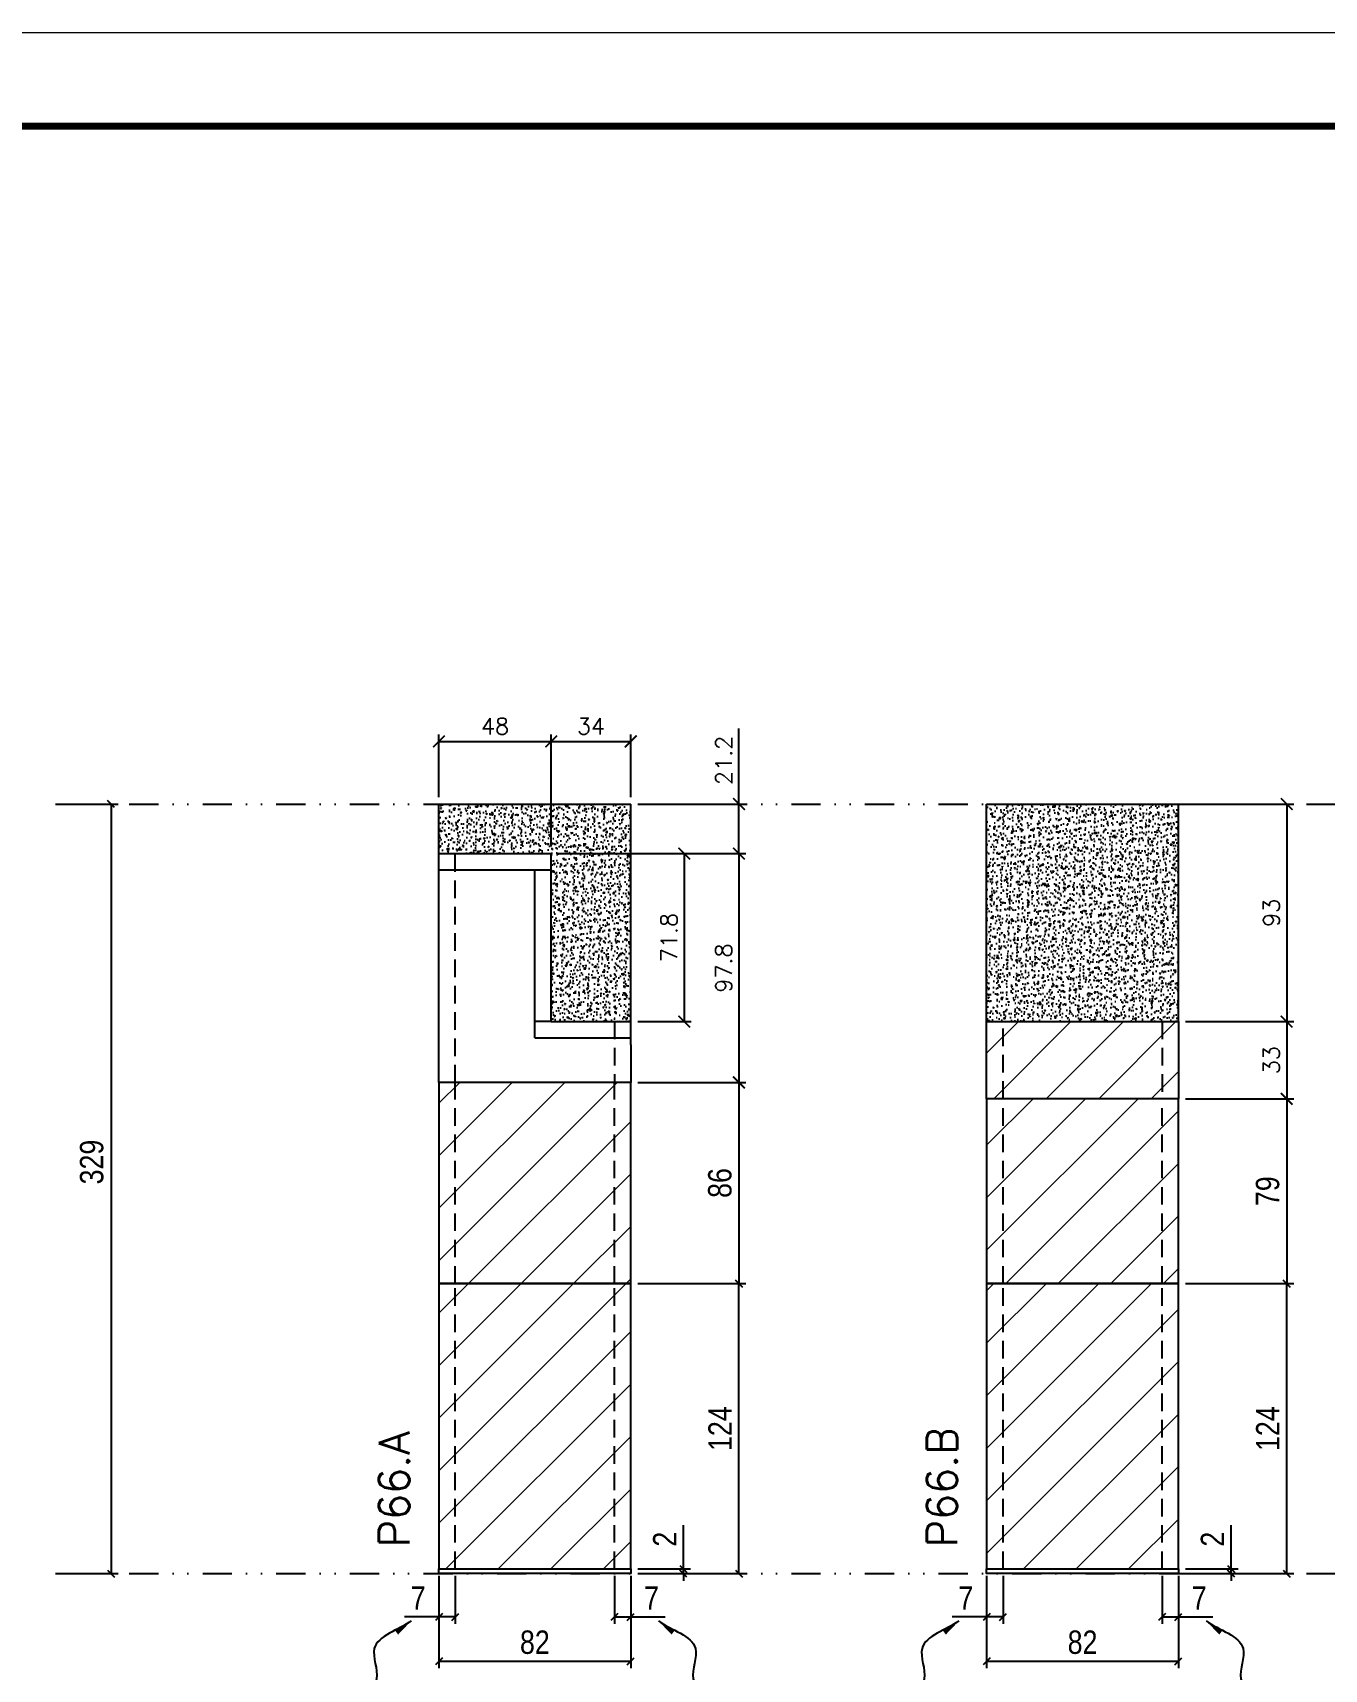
# Model space of a CAD drawing. Extents: x 2949 to 9203, y -16089 to 12527.
# Drawn here: x 6557 to 7109, y 4936 to 5635 of the extents above; entities that cross this region are included whole.
import ezdxf

# ---------------------------------------------------------------- set-up
doc = ezdxf.new("R2010")
doc.units = 0
for name, pattern in [('DASHED', [0.75, 0.5, -0.25]), ('DIVIDE2', [0.625, 0.25, -0.125, 0, -0.125, 0, -0.125]), ('HIDDEN', [0.375, 0.25, -0.125])]:
    doc.linetypes.add(name, pattern=pattern)
for name, color, linetype in [('COTA', 241, 'Continuous'), ('cotas', 4, 'Continuous'), ('Nível', 160, 'Continuous'), ('Painéis', 200, 'Continuous'), ('SARR_2.2x7', 40, 'Continuous'), ('Sarrafo de Pressão', 42, 'HIDDEN')]:
    doc.layers.add(name, color=color, linetype=linetype)
for name, color, linetype, lineweight in [('Folhas', 255, 'Continuous', 9), ('Hachura', 251, 'Continuous', 9), ('SARRAFO DE PRESSAO', 251, 'DASHED', 9), ('Texto Seção', 7, 'Continuous', 15)]:
    doc.layers.add(name, color=color, linetype=linetype, lineweight=lineweight)
doc.styles.add('COTA TECNICA', font='techl___.ttf', dxfattribs={"height": 10})
doc.styles.add('COTA TECNICA-50', font='techl___.ttf', dxfattribs={"height": 10})
doc.styles.add('REGUA-120', font='ROMANS.shx', dxfattribs={"height": 15})
doc.styles.add('ROMANS', font='romans.shx')
doc.styles.get("Standard").update_dxf_attribs({"font": 'arial.ttf'})
doc.dimstyles.new('COTA PAINEL-50', dxfattribs={"dimtxt": 10, "dimasz": 3, "dimexe": 3, "dimexo": 3, "dimgap": 3, "dimtad": 1, "dimdec": 1, "dimzin": 12, "dimdsep": 46, "dimtxsty": 'COTA TECNICA-50', "dimblk1": 'OBLIQUE', "dimblk2": 'OBLIQUE', "dimsah": 1, "dimcen": 0.9, "dimclrd": 4, "dimclre": 4, "dimclrt": 240, "dimadec": 1, "dimazin": 3, "dimtfac": 1, "dimtdec": 1, "dimtmove": 0, "dimatfit": 3, "dimfxl": 1, "dimtolj": 1, "dimtzin": 12, "dimarcsym": 0})
doc.dimstyles.new('Cota Paínel', dxfattribs={"dimtxt": 7, "dimasz": 5, "dimexe": 3, "dimexo": 3, "dimgap": 3, "dimtad": 1, "dimdec": 1, "dimzin": 12, "dimdsep": 46, "dimtxsty": 'ROMANS', "dimblk": 'ARCHTICK', "dimcen": 0, "dimclrd": 4, "dimclre": 4, "dimclrt": 1, "dimadec": 1, "dimazin": 3, "dimtfac": 1, "dimtdec": 1, "dimtmove": 0, "dimatfit": 3, "dimldrblk": 'OBLIQUE', "dimfxl": 1, "dimtolj": 1, "dimtzin": 12, "dimarcsym": 0})
doc.dimstyles.new('PAINEL', dxfattribs={"dimtxt": 10, "dimasz": 3, "dimexe": 3, "dimexo": 3, "dimgap": 3, "dimtad": 1, "dimdec": 1, "dimzin": 12, "dimdsep": 46, "dimtxsty": 'COTA TECNICA', "dimblk1": 'OBLIQUE', "dimblk2": 'OBLIQUE', "dimsah": 1, "dimcen": 0.9, "dimclrd": 4, "dimclre": 4, "dimclrt": 240, "dimadec": 1, "dimazin": 3, "dimtfac": 1, "dimtdec": 1, "dimtmove": 0, "dimatfit": 3, "dimfxl": 1, "dimtolj": 1, "dimtzin": 12, "dimarcsym": 0})
doc.dimstyles.get("Standard").update_dxf_attribs({"dimtxt": 0.18, "dimasz": 0.18, "dimexe": 0.18, "dimexo": 0.0625, "dimgap": 0.09, "dimtad": 0, "dimtih": 1, "dimtoh": 1, "dimdec": 4, "dimzin": 0, "dimdsep": 46, "dimtxsty": 'Standard', "dimcen": 0.09, "dimadec": 0, "dimazin": 0, "dimtfac": 1, "dimtdec": 4, "dimtofl": 0, "dimtmove": 0, "dimatfit": 3, "dimfxl": 1, "dimtolj": 1, "dimtzin": 0, "dimarcsym": 0})
pattern_1 = [(45, (-126071.967, -22713.47), (-11.2253202, 11.2253202), [])]

# ---------------------------------------------------------------- blocks, each defined once
blk = doc.blocks.new('9999999999')
at = {"layer": 'Folhas'}
blk.add_lwpolyline([(98138.98, 34190.21), (99623.98, 34190.21), (99623.98, 35240.21), (98138.98, 35240.21)], close=True, dxfattribs=at)
at = {"layer": 'Folhas', "color": 30, "const_width": 3}
blk.add_lwpolyline([(98213.98, 34230.21), (99583.98, 34230.21), (99583.98, 35200.21), (98213.98, 35200.21)], close=True, dxfattribs=at)
blk = doc.blocks.new('_Oblique')
at = {"color": 0, "linetype": 'ByBlock', "lineweight": -2}
blk.add_line((-0.5, -0.5), (0.5, 0.5), dxfattribs=at)
blk = doc.blocks.new('*D914')
at = {"layer": 'cotas', "color": 4, "linetype": 'ByBlock', "lineweight": -2, "transparency": 16777216}
for p, q in [((6570.19, 5305.57), (6593.91, 5305.57)), ((6590.91, 5305.57), (6590.91, 4976.57)), ((6570.19, 4976.57), (6593.91, 4976.57))]:
    blk.add_line(p, q, dxfattribs=at)
at = {"layer": 'Defpoints', "color": 0, "linetype": 'ByBlock', "transparency": 16777216}
for p in [(6567.19, 5305.57), (6567.19, 4976.57), (6590.91, 4976.57)]:
    blk.add_point(p, dxfattribs=at)
at = {"layer": 'cotas', "color": 4, "linetype": 'ByBlock', "lineweight": -2, "transparency": 16777216, "xscale": 3, "yscale": 3, "zscale": 3}
for p, rotation in [((6590.91, 5305.57), 90), ((6590.91, 4976.57), 270)]:
    blk.add_blockref('_Oblique', p, dxfattribs=dict(at, rotation=rotation))
at = {"layer": 'cotas', "color": 240, "linetype": 'ByBlock', "transparency": 16777216, "insert": (6582.66, 5152.52), "char_height": 10, "attachment_point": 5, "rotation": 90, "style": 'COTA TECNICA'}
blk.add_mtext('\\A1;329', dxfattribs=at)
blk = doc.blocks.new('*D903')
at = {"layer": 'COTA', "color": 4, "lineweight": -2, "transparency": 16777216}
for p, q in [((6731.04, 4975.57), (6731.04, 4936.11)), ((6813.04, 4975.57), (6813.04, 4936.11)), ((6731.04, 4939.11), (6813.04, 4939.11))]:
    blk.add_line(p, q, dxfattribs=at)
at = {"layer": 'Defpoints', "color": 0, "transparency": 16777216}
for p in [(6731.04, 4978.57), (6813.04, 4978.57), (6813.04, 4939.11)]:
    blk.add_point(p, dxfattribs=at)
at = {"layer": 'COTA', "color": 4, "lineweight": -2, "transparency": 16777216, "xscale": 3, "yscale": 3, "zscale": 3, "rotation": 180}
blk.add_blockref('_Oblique', (6731.04, 4939.11), dxfattribs=at)
at = {"layer": 'COTA', "color": 4, "lineweight": -2, "transparency": 16777216, "xscale": 3, "yscale": 3, "zscale": 3}
blk.add_blockref('_Oblique', (6813.04, 4939.11), dxfattribs=at)
at = {"layer": 'COTA', "color": 240, "transparency": 16777216, "insert": (6772.04, 4947.21), "char_height": 10, "attachment_point": 5, "style": 'COTA TECNICA'}
blk.add_mtext('\\A1;82', dxfattribs=at)
blk = doc.blocks.new('*D904')
at = {"layer": 'COTA', "color": 4, "lineweight": -2, "transparency": 16777216}
for p, q in [((6738.04, 4975.57), (6738.04, 4955.06)), ((6731.04, 4973.57), (6731.04, 4955.06)), ((6731.04, 4958.06), (6716.31, 4958.06)), ((6738.04, 4958.06), (6731.04, 4958.06))]:
    blk.add_line(p, q, dxfattribs=at)
at = {"layer": 'Defpoints', "color": 0, "transparency": 16777216}
for p in [(6731.04, 4976.57), (6738.04, 4978.57), (6731.04, 4958.06)]:
    blk.add_point(p, dxfattribs=at)
at = {"layer": 'COTA', "color": 4, "lineweight": -2, "transparency": 16777216, "xscale": 3, "yscale": 3, "zscale": 3, "rotation": 180}
blk.add_blockref('_Oblique', (6731.04, 4958.06), dxfattribs=at)
at = {"layer": 'COTA', "color": 4, "lineweight": -2, "transparency": 16777216, "xscale": 3, "yscale": 3, "zscale": 3}
blk.add_blockref('_Oblique', (6738.04, 4958.06), dxfattribs=at)
at = {"layer": 'COTA', "color": 240, "transparency": 16777216, "insert": (6722.18, 4966.13), "char_height": 10, "attachment_point": 5, "style": 'COTA TECNICA-50'}
blk.add_mtext('\\A1;7', dxfattribs=at)
blk = doc.blocks.new('*D905')
at = {"layer": 'COTA', "color": 4, "lineweight": -2, "transparency": 16777216}
for p, q in [((6806.04, 4975.57), (6806.04, 4955.06)), ((6813.04, 4973.57), (6813.04, 4955.06)), ((6806.04, 4958.06), (6813.04, 4958.06)), ((6813.04, 4958.06), (6827.77, 4958.06))]:
    blk.add_line(p, q, dxfattribs=at)
at = {"layer": 'Defpoints', "color": 0, "transparency": 16777216}
for p in [(6806.04, 4978.57), (6813.04, 4976.57), (6813.04, 4958.06)]:
    blk.add_point(p, dxfattribs=at)
at = {"layer": 'COTA', "color": 4, "lineweight": -2, "transparency": 16777216, "xscale": 3, "yscale": 3, "zscale": 3, "rotation": 180}
blk.add_blockref('_Oblique', (6806.04, 4958.06), dxfattribs=at)
at = {"layer": 'COTA', "color": 4, "lineweight": -2, "transparency": 16777216, "xscale": 3, "yscale": 3, "zscale": 3}
blk.add_blockref('_Oblique', (6813.04, 4958.06), dxfattribs=at)
at = {"layer": 'COTA', "color": 240, "transparency": 16777216, "insert": (6821.91, 4966.13), "char_height": 10, "attachment_point": 5, "style": 'COTA TECNICA-50'}
blk.add_mtext('\\A1;7', dxfattribs=at)
blk = doc.blocks.new('*D906')
at = {"layer": 'COTA', "color": 4, "lineweight": -2, "transparency": 16777216}
for p, q in [((6816.04, 5100.57), (6862.28, 5100.57)), ((6859.28, 4976.57), (6859.28, 5100.57)), ((6816.04, 4976.57), (6862.28, 4976.57))]:
    blk.add_line(p, q, dxfattribs=at)
at = {"layer": 'Defpoints', "color": 0, "transparency": 16777216}
for p in [(6813.04, 5100.57), (6859.28, 5100.57), (6813.04, 4976.57)]:
    blk.add_point(p, dxfattribs=at)
at = {"layer": 'COTA', "color": 4, "lineweight": -2, "transparency": 16777216, "xscale": 3, "yscale": 3, "zscale": 3}
for p, rotation in [((6859.28, 5100.57), 90), ((6859.28, 4976.57), 270)]:
    blk.add_blockref('_Oblique', p, dxfattribs=dict(at, rotation=rotation))
at = {"layer": 'COTA', "color": 240, "transparency": 16777216, "insert": (6851.21, 5038.57), "char_height": 10, "attachment_point": 5, "rotation": 90, "style": 'COTA TECNICA-50'}
blk.add_mtext('\\A1;124', dxfattribs=at)
blk = doc.blocks.new('*D882')
at = {"layer": 'COTA', "color": 4, "lineweight": -2, "transparency": 16777216}
for p, q in [((6835.57, 4978.57), (6835.57, 4997.37)), ((6816.04, 4978.57), (6838.57, 4978.57)), ((6816.04, 4976.57), (6838.57, 4976.57)), ((6835.57, 4976.57), (6835.57, 4978.57)), ((6835.57, 4976.57), (6835.57, 4973.57))]:
    blk.add_line(p, q, dxfattribs=at)
at = {"layer": 'Defpoints', "color": 0, "transparency": 16777216}
for p in [(6813.04, 4978.57), (6813.04, 4976.57), (6835.57, 4976.57)]:
    blk.add_point(p, dxfattribs=at)
at = {"layer": 'COTA', "color": 4, "lineweight": -2, "transparency": 16777216, "xscale": 3, "yscale": 3, "zscale": 3}
for p, rotation in [((6835.57, 4978.57), 270), ((6835.57, 4976.57), 90)]:
    blk.add_blockref('_Oblique', p, dxfattribs=dict(at, rotation=rotation))
at = {"layer": 'COTA', "color": 240, "transparency": 16777216, "insert": (6827.57, 4991.31), "char_height": 10, "attachment_point": 5, "rotation": 90, "style": 'COTA TECNICA-50'}
blk.add_mtext('\\A1;2', dxfattribs=at)
blk = doc.blocks.new('*D883')
at = {"layer": 'COTA', "color": 4, "linetype": 'ByBlock', "lineweight": -2, "transparency": 16777216}
for p, q in [((6816.04, 5186.57), (6862.28, 5186.57)), ((6859.28, 5186.57), (6859.28, 5100.57)), ((6816.04, 5100.57), (6862.28, 5100.57))]:
    blk.add_line(p, q, dxfattribs=at)
at = {"layer": 'Defpoints', "color": 0, "linetype": 'ByBlock', "transparency": 16777216}
for p in [(6813.04, 5186.57), (6813.04, 5100.57), (6859.28, 5100.57)]:
    blk.add_point(p, dxfattribs=at)
at = {"layer": 'COTA', "color": 4, "linetype": 'ByBlock', "lineweight": -2, "transparency": 16777216, "xscale": 3, "yscale": 3, "zscale": 3}
for p, rotation in [((6859.28, 5186.57), 90), ((6859.28, 5100.57), 270)]:
    blk.add_blockref('_Oblique', p, dxfattribs=dict(at, rotation=rotation))
at = {"layer": 'COTA', "color": 240, "linetype": 'ByBlock', "transparency": 16777216, "insert": (6851.16, 5143.57), "char_height": 10, "attachment_point": 5, "rotation": 90, "style": 'COTA TECNICA'}
blk.add_mtext('\\A1;86', dxfattribs=at)
blk = doc.blocks.new('*D884')
at = {"layer": 'COTA', "color": 4, "lineweight": -2, "transparency": 16777216}
for p, q in [((6965.15, 4975.57), (6965.15, 4936.11)), ((7047.15, 4975.57), (7047.15, 4936.11)), ((6965.15, 4939.11), (7047.15, 4939.11))]:
    blk.add_line(p, q, dxfattribs=at)
at = {"layer": 'Defpoints', "color": 0, "transparency": 16777216}
for p in [(6965.15, 4978.57), (7047.15, 4978.57), (7047.15, 4939.11)]:
    blk.add_point(p, dxfattribs=at)
at = {"layer": 'COTA', "color": 4, "lineweight": -2, "transparency": 16777216, "xscale": 3, "yscale": 3, "zscale": 3, "rotation": 180}
blk.add_blockref('_Oblique', (6965.15, 4939.11), dxfattribs=at)
at = {"layer": 'COTA', "color": 4, "lineweight": -2, "transparency": 16777216, "xscale": 3, "yscale": 3, "zscale": 3}
blk.add_blockref('_Oblique', (7047.15, 4939.11), dxfattribs=at)
at = {"layer": 'COTA', "color": 240, "transparency": 16777216, "insert": (7006.15, 4947.21), "char_height": 10, "attachment_point": 5, "style": 'COTA TECNICA'}
blk.add_mtext('\\A1;82', dxfattribs=at)
blk = doc.blocks.new('*D885')
at = {"layer": 'COTA', "color": 4, "lineweight": -2, "transparency": 16777216}
for p, q in [((6972.15, 4975.57), (6972.15, 4955.06)), ((6965.15, 4973.57), (6965.15, 4955.06)), ((6965.15, 4958.06), (6950.42, 4958.06)), ((6972.15, 4958.06), (6965.15, 4958.06))]:
    blk.add_line(p, q, dxfattribs=at)
at = {"layer": 'Defpoints', "color": 0, "transparency": 16777216}
for p in [(6965.15, 4976.57), (6972.15, 4978.57), (6965.15, 4958.06)]:
    blk.add_point(p, dxfattribs=at)
at = {"layer": 'COTA', "color": 4, "lineweight": -2, "transparency": 16777216, "xscale": 3, "yscale": 3, "zscale": 3, "rotation": 180}
blk.add_blockref('_Oblique', (6965.15, 4958.06), dxfattribs=at)
at = {"layer": 'COTA', "color": 4, "lineweight": -2, "transparency": 16777216, "xscale": 3, "yscale": 3, "zscale": 3}
blk.add_blockref('_Oblique', (6972.15, 4958.06), dxfattribs=at)
at = {"layer": 'COTA', "color": 240, "transparency": 16777216, "insert": (6956.28, 4966.13), "char_height": 10, "attachment_point": 5, "style": 'COTA TECNICA-50'}
blk.add_mtext('\\A1;7', dxfattribs=at)
blk = doc.blocks.new('*D886')
at = {"layer": 'COTA', "color": 4, "lineweight": -2, "transparency": 16777216}
for p, q in [((7040.15, 4975.57), (7040.15, 4955.06)), ((7047.15, 4973.57), (7047.15, 4955.06)), ((7040.15, 4958.06), (7047.15, 4958.06)), ((7047.15, 4958.06), (7061.88, 4958.06))]:
    blk.add_line(p, q, dxfattribs=at)
at = {"layer": 'Defpoints', "color": 0, "transparency": 16777216}
for p in [(7040.15, 4978.57), (7047.15, 4976.57), (7047.15, 4958.06)]:
    blk.add_point(p, dxfattribs=at)
at = {"layer": 'COTA', "color": 4, "lineweight": -2, "transparency": 16777216, "xscale": 3, "yscale": 3, "zscale": 3, "rotation": 180}
blk.add_blockref('_Oblique', (7040.15, 4958.06), dxfattribs=at)
at = {"layer": 'COTA', "color": 4, "lineweight": -2, "transparency": 16777216, "xscale": 3, "yscale": 3, "zscale": 3}
blk.add_blockref('_Oblique', (7047.15, 4958.06), dxfattribs=at)
at = {"layer": 'COTA', "color": 240, "transparency": 16777216, "insert": (7056.01, 4966.13), "char_height": 10, "attachment_point": 5, "style": 'COTA TECNICA-50'}
blk.add_mtext('\\A1;7', dxfattribs=at)
blk = doc.blocks.new('*D887')
at = {"layer": 'COTA', "color": 4, "lineweight": -2, "transparency": 16777216}
for p, q in [((7050.15, 5100.57), (7096.39, 5100.57)), ((7093.39, 4976.57), (7093.39, 5100.57)), ((7050.15, 4976.57), (7096.39, 4976.57))]:
    blk.add_line(p, q, dxfattribs=at)
at = {"layer": 'Defpoints', "color": 0, "transparency": 16777216}
for p in [(7047.15, 5100.57), (7093.39, 5100.57), (7047.15, 4976.57)]:
    blk.add_point(p, dxfattribs=at)
at = {"layer": 'COTA', "color": 4, "lineweight": -2, "transparency": 16777216, "xscale": 3, "yscale": 3, "zscale": 3}
for p, rotation in [((7093.39, 5100.57), 90), ((7093.39, 4976.57), 270)]:
    blk.add_blockref('_Oblique', p, dxfattribs=dict(at, rotation=rotation))
at = {"layer": 'COTA', "color": 240, "transparency": 16777216, "insert": (7085.31, 5038.57), "char_height": 10, "attachment_point": 5, "rotation": 90, "style": 'COTA TECNICA-50'}
blk.add_mtext('\\A1;124', dxfattribs=at)
blk = doc.blocks.new('*D888')
at = {"layer": 'COTA', "color": 4, "lineweight": -2, "transparency": 16777216}
for p, q in [((7069.67, 4978.57), (7069.67, 4997.37)), ((7050.15, 4978.57), (7072.67, 4978.57)), ((7050.15, 4976.57), (7072.67, 4976.57)), ((7069.67, 4976.57), (7069.67, 4978.57)), ((7069.67, 4976.57), (7069.67, 4973.57))]:
    blk.add_line(p, q, dxfattribs=at)
at = {"layer": 'Defpoints', "color": 0, "transparency": 16777216}
for p in [(7047.15, 4978.57), (7047.15, 4976.57), (7069.67, 4976.57)]:
    blk.add_point(p, dxfattribs=at)
at = {"layer": 'COTA', "color": 4, "lineweight": -2, "transparency": 16777216, "xscale": 3, "yscale": 3, "zscale": 3}
for p, rotation in [((7069.67, 4978.57), 270), ((7069.67, 4976.57), 90)]:
    blk.add_blockref('_Oblique', p, dxfattribs=dict(at, rotation=rotation))
at = {"layer": 'COTA', "color": 240, "transparency": 16777216, "insert": (7061.67, 4991.31), "char_height": 10, "attachment_point": 5, "rotation": 90, "style": 'COTA TECNICA-50'}
blk.add_mtext('\\A1;2', dxfattribs=at)
blk = doc.blocks.new('*D889')
at = {"layer": 'COTA', "color": 4, "linetype": 'ByBlock', "lineweight": -2, "transparency": 16777216}
for p, q in [((7050.15, 5179.57), (7096.39, 5179.57)), ((7093.39, 5179.57), (7093.39, 5100.57)), ((7050.15, 5100.57), (7096.39, 5100.57))]:
    blk.add_line(p, q, dxfattribs=at)
at = {"layer": 'Defpoints', "color": 0, "linetype": 'ByBlock', "transparency": 16777216}
for p in [(7047.15, 5179.57), (7047.15, 5100.57), (7093.39, 5100.57)]:
    blk.add_point(p, dxfattribs=at)
at = {"layer": 'COTA', "color": 4, "linetype": 'ByBlock', "lineweight": -2, "transparency": 16777216, "xscale": 3, "yscale": 3, "zscale": 3}
for p, rotation in [((7093.39, 5179.57), 90), ((7093.39, 5100.57), 270)]:
    blk.add_blockref('_Oblique', p, dxfattribs=dict(at, rotation=rotation))
at = {"layer": 'COTA', "color": 240, "linetype": 'ByBlock', "transparency": 16777216, "insert": (7085.28, 5140.07), "char_height": 10, "attachment_point": 5, "rotation": 90, "style": 'COTA TECNICA'}
blk.add_mtext('\\A1;79', dxfattribs=at)
blk = doc.blocks.new('_ArchTick')
at = {"color": 0, "linetype": 'ByBlock', "const_width": 0.15}
blk.add_lwpolyline([(-0.5, -0.5), (0.5, 0.5)], dxfattribs=at)
blk = doc.blocks.new('*D915')
at = {"layer": 'COTA', "color": 4, "lineweight": -2, "transparency": 16777216}
for p, q in [((7050.15, 5305.57), (7096.39, 5305.57)), ((7093.39, 5305.57), (7093.39, 5212.57)), ((7050.15, 5212.57), (7096.39, 5212.57))]:
    blk.add_line(p, q, dxfattribs=at)
at = {"layer": 'Defpoints', "color": 0, "transparency": 16777216}
for p in [(7047.15, 5305.57), (7047.15, 5212.57), (7093.39, 5212.57)]:
    blk.add_point(p, dxfattribs=at)
at = {"layer": 'COTA', "color": 4, "lineweight": -2, "transparency": 16777216, "xscale": 5, "yscale": 5, "zscale": 5}
for p, rotation in [((7093.39, 5305.57), 90), ((7093.39, 5212.57), 270)]:
    blk.add_blockref('_ArchTick', p, dxfattribs=dict(at, rotation=rotation))
at = {"layer": 'COTA', "color": 1, "transparency": 16777216, "insert": (7086.89, 5259.07), "char_height": 7, "attachment_point": 5, "rotation": 90, "style": 'ROMANS'}
blk.add_mtext('\\A1;93', dxfattribs=at)
blk = doc.blocks.new('*D916')
at = {"layer": 'COTA', "color": 4, "lineweight": -2, "transparency": 16777216}
for p, q in [((7050.15, 5212.57), (7096.39, 5212.57)), ((7093.39, 5212.57), (7093.39, 5179.57)), ((7050.15, 5179.57), (7096.39, 5179.57))]:
    blk.add_line(p, q, dxfattribs=at)
at = {"layer": 'Defpoints', "color": 0, "transparency": 16777216}
for p in [(7047.15, 5212.57), (7047.15, 5179.57), (7093.39, 5179.57)]:
    blk.add_point(p, dxfattribs=at)
at = {"layer": 'COTA', "color": 4, "lineweight": -2, "transparency": 16777216, "xscale": 5, "yscale": 5, "zscale": 5}
for p, rotation in [((7093.39, 5212.57), 90), ((7093.39, 5179.57), 270)]:
    blk.add_blockref('_ArchTick', p, dxfattribs=dict(at, rotation=rotation))
at = {"layer": 'COTA', "color": 1, "transparency": 16777216, "insert": (7086.89, 5196.07), "char_height": 7, "attachment_point": 5, "rotation": 90, "style": 'ROMANS'}
blk.add_mtext('\\A1;33', dxfattribs=at)
blk = doc.blocks.new('*D917')
at = {"layer": 'COTA', "color": 4, "lineweight": -2, "transparency": 16777216}
for p, q in [((6782.04, 5284.37), (6862.28, 5284.37)), ((6859.28, 5284.37), (6859.28, 5186.57)), ((6816.04, 5186.57), (6862.28, 5186.57))]:
    blk.add_line(p, q, dxfattribs=at)
at = {"layer": 'Defpoints', "color": 0, "transparency": 16777216}
for p in [(6779.04, 5284.37), (6813.04, 5186.57), (6859.28, 5186.57)]:
    blk.add_point(p, dxfattribs=at)
at = {"layer": 'COTA', "color": 4, "lineweight": -2, "transparency": 16777216, "xscale": 5, "yscale": 5, "zscale": 5}
for p, rotation in [((6859.28, 5284.37), 90), ((6859.28, 5186.57), 270)]:
    blk.add_blockref('_ArchTick', p, dxfattribs=dict(at, rotation=rotation))
at = {"layer": 'COTA', "color": 1, "transparency": 16777216, "insert": (6852.78, 5235.47), "char_height": 7, "attachment_point": 5, "rotation": 90, "style": 'ROMANS'}
blk.add_mtext('\\A1;97.8', dxfattribs=at)
blk = doc.blocks.new('*D918')
at = {"layer": 'COTA', "color": 4, "lineweight": -2, "transparency": 16777216}
for p, q in [((6859.28, 5305.57), (6859.28, 5337.9)), ((6816.04, 5305.57), (6862.28, 5305.57)), ((6859.28, 5284.37), (6859.28, 5305.57)), ((6782.04, 5284.37), (6862.28, 5284.37))]:
    blk.add_line(p, q, dxfattribs=at)
at = {"layer": 'Defpoints', "color": 0, "transparency": 16777216}
for p in [(6813.04, 5305.57), (6859.28, 5305.57), (6779.04, 5284.37)]:
    blk.add_point(p, dxfattribs=at)
at = {"layer": 'COTA', "color": 4, "lineweight": -2, "transparency": 16777216, "xscale": 5, "yscale": 5, "zscale": 5}
for p, rotation in [((6859.28, 5305.57), 90), ((6859.28, 5284.37), 270)]:
    blk.add_blockref('_ArchTick', p, dxfattribs=dict(at, rotation=rotation))
at = {"layer": 'COTA', "color": 1, "transparency": 16777216, "insert": (6852.78, 5324.23), "char_height": 7, "attachment_point": 5, "rotation": 90, "style": 'ROMANS'}
blk.add_mtext('\\A1;21.2', dxfattribs=at)
blk = doc.blocks.new('*D919')
at = {"layer": 'COTA', "color": 4, "lineweight": -2, "transparency": 16777216}
for p, q in [((6782.04, 5284.37), (6838.9, 5284.37)), ((6835.9, 5284.37), (6835.9, 5212.57)), ((6816.04, 5212.57), (6838.9, 5212.57))]:
    blk.add_line(p, q, dxfattribs=at)
at = {"layer": 'Defpoints', "color": 0, "transparency": 16777216}
for p in [(6779.04, 5284.37), (6813.04, 5212.57), (6835.9, 5212.57)]:
    blk.add_point(p, dxfattribs=at)
at = {"layer": 'COTA', "color": 4, "lineweight": -2, "transparency": 16777216, "xscale": 5, "yscale": 5, "zscale": 5}
for p, rotation in [((6835.9, 5284.37), 90), ((6835.9, 5212.57), 270)]:
    blk.add_blockref('_ArchTick', p, dxfattribs=dict(at, rotation=rotation))
at = {"layer": 'COTA', "color": 1, "transparency": 16777216, "insert": (6829.4, 5248.47), "char_height": 7, "attachment_point": 5, "rotation": 90, "style": 'ROMANS'}
blk.add_mtext('\\A1;71.8', dxfattribs=at)
blk = doc.blocks.new('*D920')
at = {"layer": 'COTA', "color": 4, "lineweight": -2, "transparency": 16777216}
for p, q in [((6731.04, 5308.57), (6731.04, 5335.33)), ((6731.04, 5332.33), (6779.04, 5332.33)), ((6779.04, 5287.37), (6779.04, 5335.33))]:
    blk.add_line(p, q, dxfattribs=at)
at = {"layer": 'Defpoints', "color": 0, "transparency": 16777216}
for p in [(6779.04, 5332.33), (6731.04, 5305.57), (6779.04, 5284.37)]:
    blk.add_point(p, dxfattribs=at)
at = {"layer": 'COTA', "color": 4, "lineweight": -2, "transparency": 16777216, "xscale": 5, "yscale": 5, "zscale": 5, "rotation": 180}
blk.add_blockref('_ArchTick', (6731.04, 5332.33), dxfattribs=at)
at = {"layer": 'COTA', "color": 4, "lineweight": -2, "transparency": 16777216, "xscale": 5, "yscale": 5, "zscale": 5}
blk.add_blockref('_ArchTick', (6779.04, 5332.33), dxfattribs=at)
at = {"layer": 'COTA', "color": 1, "transparency": 16777216, "insert": (6755.04, 5338.83), "char_height": 7, "attachment_point": 5, "style": 'ROMANS'}
blk.add_mtext('\\A1;48', dxfattribs=at)
blk = doc.blocks.new('*D921')
at = {"layer": 'COTA', "color": 4, "lineweight": -2, "transparency": 16777216}
for p, q in [((6779.04, 5287.37), (6779.04, 5335.33)), ((6779.04, 5332.33), (6813.04, 5332.33)), ((6813.04, 5308.57), (6813.04, 5335.33))]:
    blk.add_line(p, q, dxfattribs=at)
at = {"layer": 'Defpoints', "color": 0, "transparency": 16777216}
for p in [(6813.04, 5332.33), (6813.04, 5305.57), (6779.04, 5284.37)]:
    blk.add_point(p, dxfattribs=at)
at = {"layer": 'COTA', "color": 4, "lineweight": -2, "transparency": 16777216, "xscale": 5, "yscale": 5, "zscale": 5, "rotation": 180}
blk.add_blockref('_ArchTick', (6779.04, 5332.33), dxfattribs=at)
at = {"layer": 'COTA', "color": 4, "lineweight": -2, "transparency": 16777216, "xscale": 5, "yscale": 5, "zscale": 5}
blk.add_blockref('_ArchTick', (6813.04, 5332.33), dxfattribs=at)
at = {"layer": 'COTA', "color": 1, "transparency": 16777216, "insert": (6796.04, 5338.83), "char_height": 7, "attachment_point": 5, "style": 'ROMANS'}
blk.add_mtext('\\A1;34', dxfattribs=at)

msp = doc.modelspace()

# ---------------------------------------------------------------- hatches: boundary and pattern name
at = {"layer": 'COTA', "linetype": 'ByBlock'}
h = msp.add_hatch(dxfattribs=at)
h.set_pattern_fill('AR-CONC', color=256, scale=0.03)
h.set_pattern_definition([(50, (0, -6), (5.46554, -0.4781726), [0.5715, -6.2865]), (355, (0, -6), (-1.0573026, 5.7317054), [0.4572, -5.0292175]), (100.451445, (0.4555, -6.04), (4.4082374, 5.2535326), [0.4857003, -5.3427073]), (46.1842, (0, -4.476), (8.132371, -1.26127), [0.85725, -9.42975]), (96.63556, (0.678, -4.581), (7.122124, 7.422784), [0.728551, -8.014068]), (351.18415, (0, -4.476), (7.122124, 7.422784), [0.685799, -7.543792]), (21, (0.762, -4.857), (4.5484317, -3.067956), [0.5715, -6.2865]), (326, (0.762, -4.857), (1.854061, 5.525639), [0.4572, -5.0292]), (71.451445, (1.141, -5.1127), (6.4024926, 2.457683), [0.4857003, -5.342698]), (37.5, (0, -6), (0.0926581, 2.53665117), [0, -4.96824, 0, -5.1054, 0, -5.04825]), (7.5, (0, -6), (2.0045899, 3.00541724), [0, -2.91084, 0, -4.85394, 0, -1.92405]), (327.5, (-1.6993, -6), (4.06771786, -0.1718623), [0, -1.905, 0, -5.9436, 0, -7.8867]), (317.5, (-2.4613, -6), (4.4438754, 0.7627947), [0, -2.4765, 0, -3.94716, 0, -5.6007])])
h.paths.add_polyline_path([(6813.04, 5305.57), (6731.04, 5305.57), (6731.04, 5284.37), (6779.04, 5284.37), (6779.04, 5212.57), (6813.04, 5212.57)])
h = msp.add_hatch(dxfattribs=at)
h.set_pattern_fill('AR-CONC', color=256, scale=0.03)
h.set_pattern_definition([(50, (234.1047, -87), (5.46554, -0.4781726), [0.5715, -6.2865]), (355, (234.1047, -87), (-1.0573026, 5.7317054), [0.4572, -5.0292175]), (100.451445, (234.56, -87.04), (4.4082374, 5.2535326), [0.4857003, -5.3427073]), (46.1842, (234.105, -85.476), (8.132371, -1.26127), [0.85725, -9.42975]), (96.63556, (234.7824, -85.581), (7.122124, 7.422784), [0.728551, -8.014068]), (351.18415, (234.105, -85.476), (7.122124, 7.422784), [0.685799, -7.543792]), (21, (234.8667, -85.857), (4.5484317, -3.067956), [0.5715, -6.2865]), (326, (234.8667, -85.857), (1.854061, 5.525639), [0.4572, -5.0292]), (71.451445, (235.246, -86.1127), (6.4024926, 2.457683), [0.4857003, -5.342698]), (37.5, (234.1047, -87), (0.0926581, 2.53665117), [0, -4.96824, 0, -5.1054, 0, -5.04825]), (7.5, (234.1047, -87), (2.0045899, 3.00541724), [0, -2.91084, 0, -4.85394, 0, -1.92405]), (327.5, (232.4054, -87), (4.06771786, -0.1718623), [0, -1.905, 0, -5.9436, 0, -7.8867]), (317.5, (231.6434, -87), (4.4438754, 0.7627947), [0, -2.4765, 0, -3.94716, 0, -5.6007])])
h.paths.add_polyline_path([(7047.15, 5305.57), (6965.15, 5305.57), (6965.15, 5212.57), (7047.15, 5212.57)])
at = {"layer": 'Hachura', "linetype": 'ByBlock'}
h = msp.add_hatch(dxfattribs=at)
h.set_pattern_fill('ANSI31', color=256, scale=5)
h.set_pattern_definition([(45, (0, -15), (-11.22532, 11.22532), [])])
h.paths.add_polyline_path([(7047.15, 5179.57), (7047.15, 5212.57), (6965.15, 5212.57), (6965.15, 5179.57)])
h = msp.add_hatch(dxfattribs=at)
h.set_pattern_fill('ANSI31', color=256, scale=5)
h.set_pattern_definition(pattern_1)
h.paths.add_polyline_path([(6813.04, 5186.57), (6731.04, 5186.57), (6731.04, 5100.57), (6813.04, 5100.57)])
h = msp.add_hatch(dxfattribs=at)
h.set_pattern_fill('ANSI31', color=256, scale=5)
h.set_pattern_definition([(45, (-126071.967, -22763.47), (-11.2253202, 11.2253202), [])])
h.paths.add_polyline_path([(7047.15, 5100.57), (7047.15, 5179.57), (6965.15, 5179.57), (6965.15, 5100.57)])
h = msp.add_hatch(dxfattribs=at)
h.set_pattern_fill('ANSI31', color=256, scale=5)
h.set_pattern_definition(pattern_1)
h.paths.add_polyline_path([(6813.04, 5100.57), (6731.04, 5100.57), (6731.04, 4978.57), (6813.04, 4978.57)])
h = msp.add_hatch(dxfattribs=at)
h.set_pattern_fill('ANSI31', color=256, scale=5)
h.set_pattern_definition(pattern_1)
h.paths.add_polyline_path([(7047.15, 5100.57), (6965.15, 5100.57), (6965.15, 4978.57), (7047.15, 4978.57)])

# ---------------------------------------------------------------- linework, layer by layer
at = {"layer": 'COTA', "linetype": 'ByBlock'}
for p, q in [((6731.04, 5305.57), (6813.04, 5305.57)), ((6731.04, 5284.37), (6731.04, 5305.57)), ((6813.04, 5212.57), (6813.04, 5305.57)), ((6965.15, 5212.57), (6965.15, 5305.57)), ((6965.15, 5305.57), (7047.15, 5305.57)), ((7047.15, 5212.57), (7047.15, 5305.57))]:
    msp.add_line(p, q, dxfattribs=at)
at = {"layer": 'Nível', "color": 4, "linetype": 'DIVIDE2', "ltscale": 50}
for p, q in [((6567.19, 5305.57), (7577.53, 5305.57)), ((6567.19, 4976.57), (7577.53, 4976.57))]:
    msp.add_line(p, q, dxfattribs=at)
at = {"layer": 'Painéis'}
for p, q in [((6731.04, 5211.57), (6731.04, 5284.37)), ((6731.04, 5284.37), (6779.04, 5284.37)), ((6779.04, 5212.57), (6779.04, 5284.37)), ((6779.04, 5212.57), (6813.04, 5212.57)), ((6813.04, 5202.57), (6813.04, 5212.57)), ((6965.15, 5212.57), (7047.15, 5212.57)), ((6965.15, 5179.57), (6965.15, 5212.57)), ((6965.15, 5212.57), (7047.15, 5212.57)), ((7047.15, 5212.57), (7047.15, 5179.57)), ((6731.04, 5186.57), (6731.04, 5211.57)), ((6813.04, 5202.57), (6813.04, 5186.57)), ((7047.15, 5179.57), (6965.15, 5179.57))]:
    msp.add_line(p, q, dxfattribs=at)
for points in [[(6731.04, 5100.57), (6813.04, 5100.57), (6813.04, 5186.57), (6731.04, 5186.57)], [(6965.15, 5100.57), (7047.15, 5100.57), (7047.15, 5179.57), (6965.15, 5179.57)], [(6731.04, 4978.57), (6813.04, 4978.57), (6813.04, 5100.57), (6731.04, 5100.57)], [(6965.15, 4978.57), (7047.15, 4978.57), (7047.15, 5100.57), (6965.15, 5100.57)], [(6731.04, 4978.57), (6813.04, 4978.57), (6813.04, 4976.57), (6731.04, 4976.57)], [(6965.15, 4978.57), (7047.15, 4978.57), (7047.15, 4976.57), (6965.15, 4976.57)]]:
    msp.add_lwpolyline(points, close=True, dxfattribs=at)
at = {"layer": 'SARR_2.2x7'}
for p, q in [((6731.04, 5277.37), (6779.04, 5277.37)), ((6772.04, 5212.57), (6772.04, 5277.37)), ((6772.04, 5205.57), (6772.04, 5212.57)), ((6779.04, 5212.57), (6772.04, 5212.57)), ((6772.04, 5205.57), (6813.04, 5205.57))]:
    msp.add_line(p, q, dxfattribs=at)
at = {"layer": 'Sarrafo de Pressão', "ltscale": 30}
for p, q in [((6738.04, 5186.57), (6738.04, 5284.37)), ((6806.04, 5212.57), (6806.04, 5186.57)), ((6972.15, 5179.57), (6972.15, 5212.57)), ((7040.15, 5212.57), (7040.15, 5179.57)), ((6738.04, 5100.57), (6738.04, 5186.57)), ((6806.04, 5100.57), (6806.04, 5186.57)), ((6972.15, 5100.57), (6972.15, 5179.57)), ((7040.15, 5100.57), (7040.15, 5179.57)), ((6738.04, 4978.57), (6738.04, 5100.57)), ((6806.04, 4978.57), (6806.04, 5100.57)), ((6972.15, 4978.57), (6972.15, 5100.57)), ((7040.15, 4978.57), (7040.15, 5100.57))]:
    msp.add_line(p, q, dxfattribs=at)

# ---------------------------------------------------------------- block references
at = {"layer": 'SARRAFO DE PRESSAO', "color": 6, "linetype": 'ByBlock'}
msp.add_blockref('9999999999', (-92006.44, -29604.92), dxfattribs=at)

# ---------------------------------------------------------------- texts
at = {"layer": 'Texto Seção', "char_height": 13, "width": 285.3299, "attachment_point": 7, "rotation": 90, "style": 'REGUA-120'}
for s, insert in [('P66.B', (6952.53, 4987.82)), ('P66.A', (6718.42, 4987.82))]:
    msp.add_mtext(s, dxfattribs=dict(at, insert=insert))

# ---------------------------------------------------------------- dimensions: what is measured, and where the dimension line sits
at = {"layer": 'COTA'}
for base, p1, p2, dimstyle, picture, middle in [((6779.04, 5332.33), (6731.04, 5305.57), (6779.04, 5284.37), 'Cota Paínel', '*D920', (6755.04, 5338.83)), ((6813.04, 4958.06), (6806.04, 4978.57), (6813.04, 4976.57), 'COTA PAINEL-50', '*D905', (6821.91, 4966.13)), ((7047.15, 4958.06), (7040.15, 4978.57), (7047.15, 4976.57), 'COTA PAINEL-50', '*D886', (7056.01, 4966.13))]:
    dim = msp.add_linear_dim(base=base, p1=p1, p2=p2, dimstyle=dimstyle, dxfattribs=at)
    dim.commit()
    dim.dimension.update_dxf_attribs({"geometry": picture, "text_midpoint": middle})
for base, p1, p2, dimstyle, override, picture, middle in [((6813.04, 5332.33), (6779.04, 5284.37), (6813.04, 5305.57), 'Cota Paínel', {"dimtmove": 1}, '*D921', (6796.04, 5338.83)), ((6813.04, 4939.11), (6731.04, 4978.57), (6813.04, 4978.57), 'PAINEL', {"dimarcsym": 2}, '*D903', (6772.04, 4947.21)), ((7047.15, 4939.11), (6965.15, 4978.57), (7047.15, 4978.57), 'PAINEL', {"dimarcsym": 2}, '*D884', (7006.15, 4947.21))]:
    dim = msp.add_linear_dim(base=base, p1=p1, p2=p2, dimstyle=dimstyle, override=override, dxfattribs=at)
    dim.commit()
    dim.dimension.update_dxf_attribs({"geometry": picture, "text_midpoint": middle})
for base, p1, p2, angle, dimstyle, picture, middle in [((6859.28, 5305.57), (6779.04, 5284.37), (6813.04, 5305.57), 90, 'Cota Paínel', '*D918', (6852.78, 5324.23)), ((7093.39, 5212.57), (7047.15, 5305.57), (7047.15, 5212.57), 90, 'Cota Paínel', '*D915', (7086.89, 5259.07)), ((6835.9, 5212.57), (6779.04, 5284.37), (6813.04, 5212.57), 90, 'Cota Paínel', '*D919', (6829.4, 5248.47)), ((7093.39, 5179.57), (7047.15, 5212.57), (7047.15, 5179.57), 90, 'Cota Paínel', '*D916', (7086.89, 5196.07)), ((6859.28, 5100.57), (6813.04, 4976.57), (6813.04, 5100.57), 90, 'COTA PAINEL-50', '*D906', (6851.21, 5038.57)), ((7093.39, 5100.57), (7047.15, 4976.57), (7047.15, 5100.57), 90, 'COTA PAINEL-50', '*D887', (7085.31, 5038.57)), ((6731.04, 4958.06), (6738.04, 4978.57), (6731.04, 4976.57), 180, 'COTA PAINEL-50', '*D904', (6722.18, 4966.13)), ((6965.15, 4958.06), (6972.15, 4978.57), (6965.15, 4976.57), 180, 'COTA PAINEL-50', '*D885', (6956.28, 4966.13))]:
    dim = msp.add_linear_dim(base=base, p1=p1, p2=p2, angle=angle, dimstyle=dimstyle, dxfattribs=at)
    dim.commit()
    dim.dimension.update_dxf_attribs({"geometry": picture, "text_midpoint": middle})
for base, p1, p2, dimstyle, picture, middle in [((6859.28, 5186.57), (6779.04, 5284.37), (6813.04, 5186.57), 'Cota Paínel', '*D917', (6859.28, 5235.47)), ((6835.57, 4976.57), (6813.04, 4978.57), (6813.04, 4976.57), 'COTA PAINEL-50', '*D882', (6835.57, 4991.31)), ((7069.67, 4976.57), (7047.15, 4978.57), (7047.15, 4976.57), 'COTA PAINEL-50', '*D888', (7069.67, 4991.31))]:
    dim = msp.add_linear_dim(base=base, p1=p1, p2=p2, angle=90, dimstyle=dimstyle, dxfattribs=at)
    dim.commit()
    dim.dimension.update_dxf_attribs({"geometry": picture, "text_midpoint": middle, "dimtype": 160})
at = {"layer": 'COTA', "linetype": 'ByBlock'}
for base, p1, p2, picture, middle in [((6859.28, 5100.57), (6813.04, 5186.57), (6813.04, 5100.57), '*D883', (6851.16, 5143.57)), ((7093.39, 5100.57), (7047.15, 5179.57), (7047.15, 5100.57), '*D889', (7085.28, 5140.07))]:
    dim = msp.add_linear_dim(base=base, p1=p1, p2=p2, angle=90, dimstyle='PAINEL', dxfattribs=at)
    dim.commit()
    dim.dimension.update_dxf_attribs({"geometry": picture, "text_midpoint": middle})
at = {"layer": 'cotas', "linetype": 'ByBlock'}
dim = msp.add_linear_dim(base=(6590.91, 4976.57), p1=(6567.19, 5305.57), p2=(6567.19, 4976.57), angle=90, dimstyle='PAINEL', dxfattribs=at)
dim.commit()
dim.dimension.update_dxf_attribs({"geometry": '*D914', "text_midpoint": (6590.91, 5152.52), "dimtype": 160})

# ---------------------------------------------------------------- leaders
at = {"layer": 'COTA', "path_type": 1}
for points in [[(6719.21, 4956.39), (6703.43, 4944.55), (6704.35, 4931.55), (6698.8, 4921.76)], [(6824.87, 4956.39), (6840.66, 4944.55), (6839.73, 4931.55), (6845.28, 4921.76)], [(6953.32, 4956.39), (6937.53, 4944.55), (6938.46, 4931.55), (6932.9, 4921.76)], [(7058.98, 4956.39), (7074.76, 4944.55), (7073.84, 4931.55), (7079.39, 4921.76)]]:
    msp.add_leader(points, dimstyle='Standard', override={"dimasz": 8}, dxfattribs=at)

doc.saveas('drawing.dxf')
